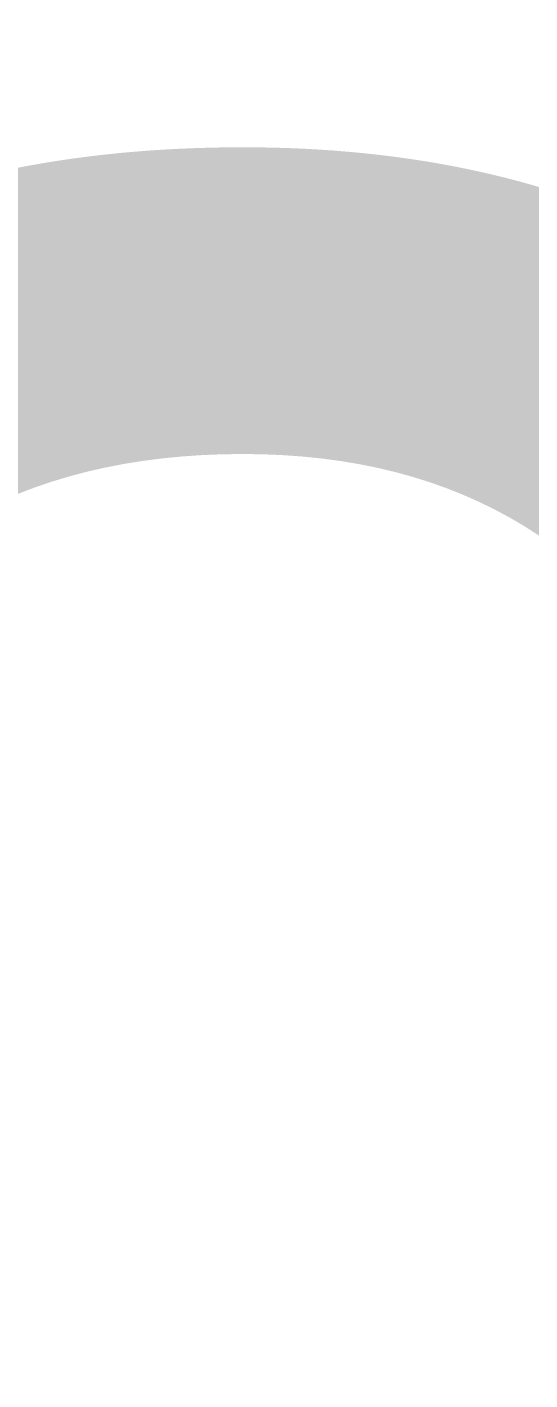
# Model space of a CAD drawing. Header units: millimetres. Extents: x -176651 to 424033, y -469666 to 486614.
# Drawn here: x 185283 to 185498, y 212557 to 213137 of the extents above; entities that cross this region are included whole.
import ezdxf

# ---------------------------------------------------------------- set-up
doc = ezdxf.new("R2010")
doc.units = ezdxf.units.MM
for name, color, linetype in [('1625_East Villa$0$ad-Furniture', 8, 'Continuous'), ('1625_East Villa$0$ad-Text main', 8, 'Continuous'), ('Site Levels$0$ad-Lvl-Plinth', 30, 'Continuous')]:
    doc.layers.add(name, color=color, linetype=linetype)
doc.layers.add('1625_East Villa$0$ad-Landscape', color=8, linetype='Continuous', lineweight=35)
doc.styles.add('1625_East Villa$0$Standard', font='calibril.ttf')
doc.styles.add('Site Levels$0$Sections_The woods Site plan_Entrances$0$Standard', font='arial.ttf')

# ---------------------------------------------------------------- blocks, each defined once
blk = doc.blocks.new('1625_East Villa$0$A$C279134A6')
at = {"layer": '1625_East Villa$0$ad-Landscape', "linetype": 'Continuous'}
blk.add_line((734.7, 473.8), (789.5, 447), dxfattribs=at)
for points in [[(776.6, 506.8), (775.8, 505.7), (775.2, 504.6), (774.7, 503.8), (774.3, 503), (774.1, 502.4), (773.9, 501.9), (773.9, 501.4), (773.8, 500.9), (773.9, 500.4), (773.9, 500), (774.1, 499.5), (774.3, 499.1), (774.6, 498.7), (775, 498.2), (775.5, 497.7), (776.1, 497.2), (776.8, 496.7), (777.8, 496.1), (778.9, 495.5), (780.4, 494.8), (782.1, 493.9), (784.3, 493), (786.9, 491.9), (789.9, 490.6)], [(776.6, 506.8), (777.2, 507), (777.7, 507.1), (778.2, 507.2), (778.7, 507.3), (779.2, 507.4), (779.7, 507.4), (780.2, 507.5), (780.6, 507.4), (781.1, 507.4), (781.5, 507.3), (782, 507.2), (782.4, 506.9), (782.8, 506.6), (783.3, 506.2), (783.7, 505.7), (784.2, 505.1), (784.7, 504.3), (785.3, 503.4), (785.8, 502.2), (786.5, 500.7), (787.2, 498.8), (788, 496.5), (788.9, 493.8), (789.9, 490.6)], [(793.6, 375.8), (792.8, 374.6), (792.1, 373.6), (791.6, 372.7), (791.3, 372), (791.1, 371.4), (790.9, 370.8), (790.8, 370.3), (790.8, 369.8), (790.9, 369.4), (790.9, 368.9), (791.1, 368.5), (791.3, 368.1), (791.6, 367.6), (792, 367.1), (792.5, 366.7), (793.1, 366.2), (793.8, 365.6), (794.8, 365.1), (795.9, 364.4), (797.4, 363.7), (799.1, 362.9), (801.3, 361.9), (803.9, 360.8), (806.9, 359.5)], [(793.6, 375.8), (794.1, 375.9), (794.7, 376), (795.2, 376.2), (795.7, 376.3), (796.2, 376.3), (796.7, 376.4), (797.2, 376.4), (797.6, 376.4), (798.1, 376.4), (798.5, 376.3), (799, 376.1), (799.4, 375.9), (799.8, 375.6), (800.3, 375.2), (800.7, 374.7), (801.2, 374), (801.7, 373.3), (802.2, 372.3), (802.8, 371.1), (803.5, 369.6), (804.2, 367.7), (805, 365.5), (805.9, 362.8), (806.9, 359.5)]]:
    blk.add_lwpolyline(points, dxfattribs=at)
for centre, radius, start, end in [((653.7, 417.1), 155.4, 30.8041, 96.6856), ((935.3, 1480.2), 1021, 250.9443, 261.6517), ((1065.1, 665.7), 464.8, 211.6227, 231.1035), ((747.5, 707), 295.6, 254.6527, 277.9404), ((807.6, 460.4), 89, 216.6105, 255.0455)]:
    blk.add_arc(centre, radius, start, end, dxfattribs=at)
blk = doc.blocks.new('1625_East Villa$0$zw$DAD3')
at = {"transparency": 33554610}
h = blk.add_hatch(dxfattribs=at)
h.set_pattern_fill('DOTS', color=35, scale=20, angle=360)
h.set_pattern_definition([(360, (-800139.518, 271344.397), (15.875, 31.75), [0, -31.75])])
h.paths.add_polyline_path([(450, -2530), (2915, -2530), (2915, -450), (450, -450)])
at = {"layer": '1625_East Villa$0$ad-Landscape', "xscale": -0.5272785422807036, "yscale": 0.5272785422807036, "zscale": 0.5272785422807036, "rotation": 180}
blk.add_blockref('1625_East Villa$0$A$C279134A6', (1999.14, -1138.35), dxfattribs=at)
at = {"layer": '1625_East Villa$0$ad-Text main', "insert": (1759.1, -1302.07), "char_height": 150, "width": 1547.8425, "attachment_point": 5, "style": '1625_East Villa$0$Standard', "bg_fill": 2}
blk.add_mtext("13'-9'' x 12'-10''", dxfattribs=at)
blk = doc.blocks.new('1625_East Villa$0$zw$D46D')
at = {"layer": '1625_East Villa$0$ad-Furniture'}
blk.add_blockref('1625_East Villa$0$zw$DAD3', (3610, 8185), dxfattribs=at)
blk = doc.blocks.new('1625_East Villa')
at = {"layer": '1625_East Villa$0$ad-Furniture'}
blk.add_blockref('1625_East Villa$0$zw$D46D', (0, 0), dxfattribs=at)
blk = doc.blocks.new("All Plot's Villa Plans")
at = {"ltscale": 5}
blk.add_blockref('1625_East Villa', (179270.46, 206014.9), dxfattribs=at)
blk = doc.blocks.new('Site Levels$0$zw$63CD')
at = {"layer": 'Site Levels$0$ad-Lvl-Plinth', "insert": (192588.09, 113004.39), "char_height": 1269.9849, "width": 5416.267, "attachment_point": 5, "style": 'Site Levels$0$Sections_The woods Site plan_Entrances$0$Standard', "bg_fill": 19, "box_fill_scale": 1.5, "bg_fill_color": 257, "bg_fill_transparency": 0}
blk.add_mtext('\\pxt4;502.04', dxfattribs=at)
blk = doc.blocks.new('Site Levels')
at = {"layer": 'Site Levels$0$ad-Lvl-Plinth', "ltscale": 5}
blk.add_blockref('Site Levels$0$zw$63CD', (-5982.94, 99418.55), dxfattribs=at)

msp = doc.modelspace()

# ---------------------------------------------------------------- block references
at = {"ltscale": 5}
msp.add_blockref("All Plot's Villa Plans", (0, 0), dxfattribs=at)

# ---------------------------------------------------------------- next in the draw order: block references
msp.add_blockref('Site Levels', (0, 0), dxfattribs=at)

doc.saveas('drawing.dxf')
